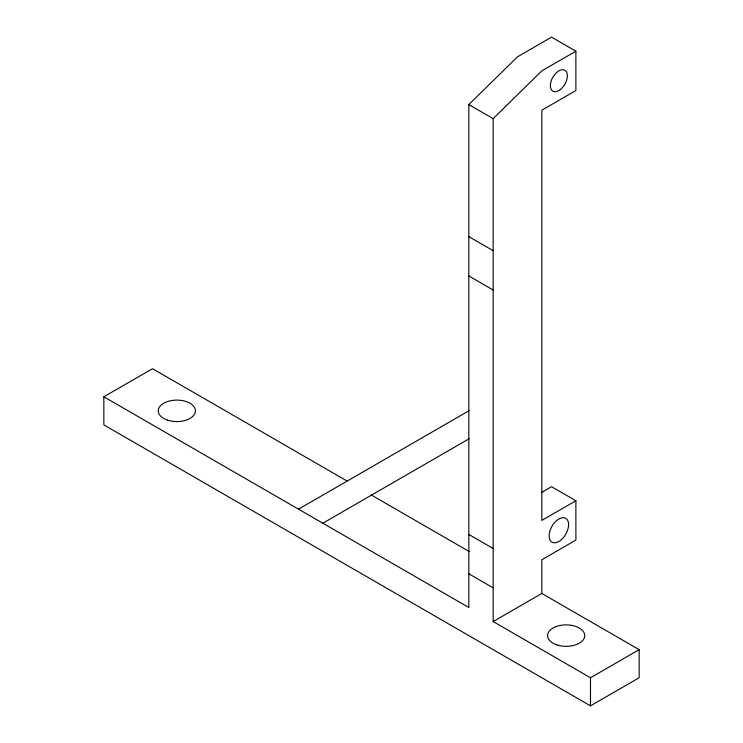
<?xml version="1.0" encoding="UTF-8"?>
<svg xmlns="http://www.w3.org/2000/svg" width="743" height="743" viewBox="0 0 743 743"><rect width="100%" height="100%" fill="white"/><g stroke="black" fill="none" stroke-linecap="round" stroke-linejoin="round"><path stroke-width="1.11" d="M103.844 396.79L468.833 607.514L468.833 104.577L517.49 56.821L551.557 37.15L575.89 51.202L575.89 90.535L541.823 110.205L541.823 520.416L575.89 500.745L575.89 540.077L541.823 559.748L541.823 593.462L639.156 649.661L639.156 677.755L590.49 705.85L103.844 424.885L103.844 396.79L152.51 368.695L347.037 481M639.156 649.661L590.49 677.755L493.166 621.557L493.166 118.629L541.823 70.864L575.89 51.202M298.5 509.178L469.112 410.675M322.834 523.221L469.167 438.741M541.536 492.479L551.557 486.693L575.89 500.745M493.166 621.557L541.823 593.462M468.833 104.577L493.166 118.629M468.833 236.636L493.166 250.688M468.833 275.969L493.166 290.021M468.833 534.458L493.166 548.51M371.101 494.894L469.362 551.631M468.833 573.8L493.166 587.843M590.49 677.755L590.49 705.85M556.869 644.896A18.584 10.727 0 0 0 584.741 635.609A18.584 10.727 0 0 0 556.869 626.321A18.584 10.727 0 0 0 556.869 644.896M167.547 420.129A18.584 10.727 0 0 0 195.428 410.842A18.584 10.727 0 0 0 167.547 401.545A18.584 10.727 0 0 0 167.547 420.129M561.374 539.65A13.764 7.95 -60 0 0 565.739 518.326A13.764 7.95 -60 0 0 549.458 532.768A13.764 7.95 -60 0 0 561.374 539.65M560.352 89.522A12.046 6.956 -60 0 0 565.377 70.604A12.046 6.956 -60 0 0 550.851 81.981A12.046 6.956 -60 0 0 560.352 89.522"/></g></svg>
